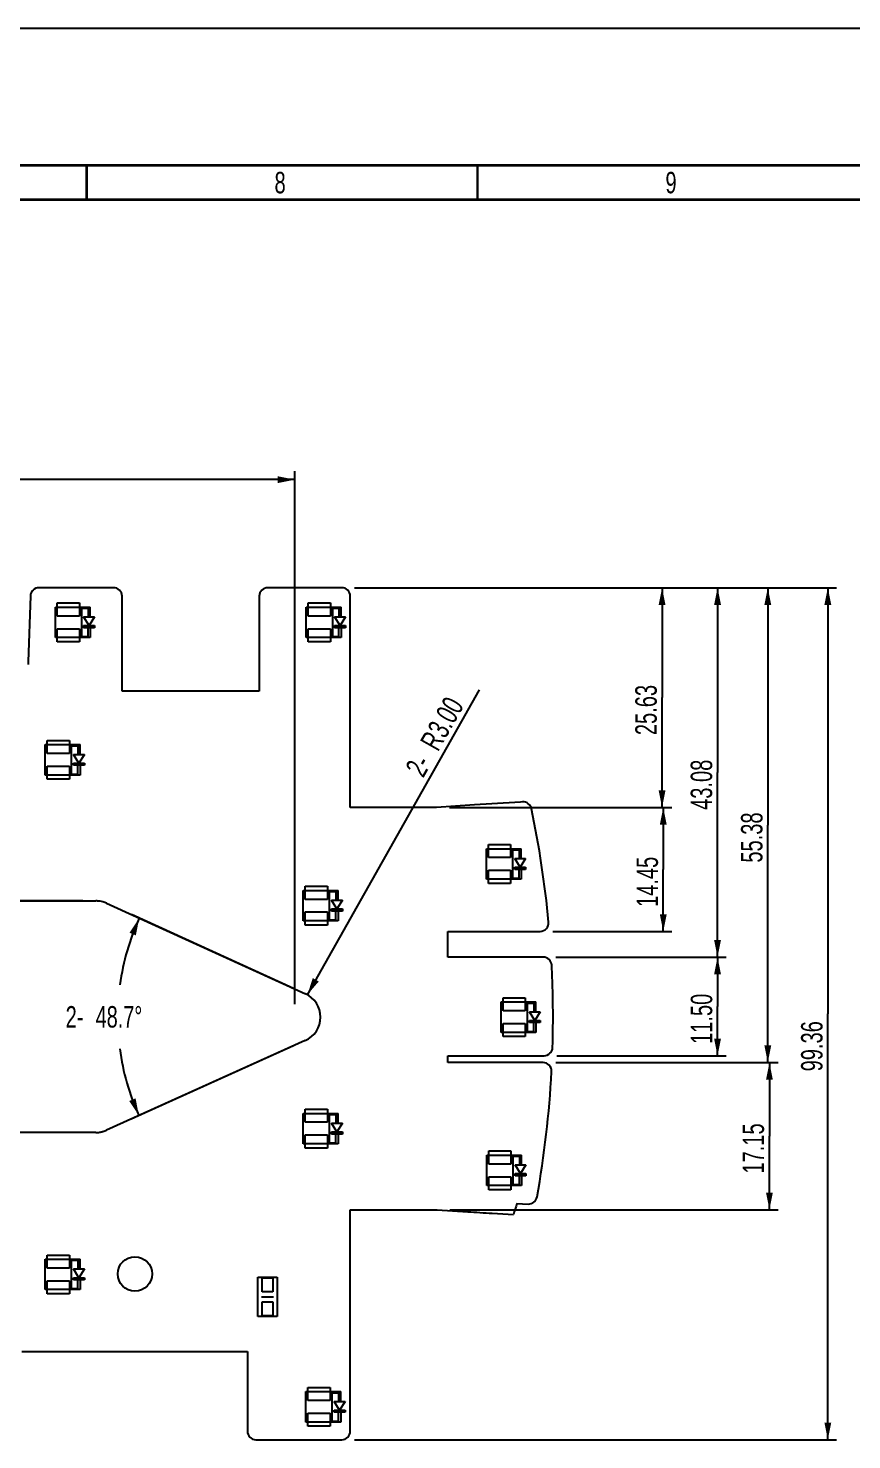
# Model space of a CAD drawing. Extents: x 0 to 594, y 0 to 420.
# Drawn here: x 327.9 to 423.9, y 255.4 to 420 of the extents above; entities that cross this region are included whole.
import ezdxf

# ---------------------------------------------------------------- set-up
doc = ezdxf.new("R2010")
doc.units = 0
doc.header["$LTSCALE"] = 32.67
doc.layers.get('0').update_dxf_attribs({"linetype": 'CONTINUOUS'})
doc.layers.add('02___PRT_ALL_AXES', color=7, linetype='CONTINUOUS')
doc.layers.add('03___PRT_ALL_CURVES', color=7, linetype='CONTINUOUS')
doc.styles.get("Standard").update_dxf_attribs({"font": 'txt', "width": 0.7})
doc.dimstyles.new('DIMSTYLE_1', dxfattribs={"dimtxt": 2.5, "dimasz": 2, "dimexe": 0.18, "dimexo": 0.0625, "dimgap": 0.09, "dimtad": 1, "dimzin": 0, "dimtxsty": 'STANDARD', "dimblk": '_ARROW_FILLED', "dimblk1": '_ARROW_FILLED', "dimblk2": '_ARROW_FILLED', "dimcen": 0.09, "dimazin": 3, "dimtp": 0.01, "dimtm": 0.01, "dimtfac": 1, "dimtofl": 0, "dimtmove": 0, "dimatfit": 3, "dimtolj": 1, "dimtzin": 0})
doc.dimstyles.new('DIMSTYLE_3', dxfattribs={"dimtxt": 2.5, "dimasz": 2, "dimexe": 0.18, "dimexo": 0.0625, "dimgap": 0.09, "dimtad": 1, "dimzin": 0, "dimtxsty": 'STANDARD', "dimblk": '_ARROW_FILLED', "dimblk1": '_ARROW_FILLED', "dimblk2": '_ARROW_FILLED', "dimcen": 0.09, "dimazin": 3, "dimtp": 0.01, "dimtm": 0.01, "dimtfac": 1, "dimtofl": 0, "dimtmove": 0, "dimatfit": 3, "dimtolj": 1, "dimtzin": 0})
doc.dimstyles.new('DIMSTYLE_4', dxfattribs={"dimtxt": 2.5, "dimasz": 2, "dimexe": 0.18, "dimexo": 0.0625, "dimgap": 0.09, "dimtad": 0, "dimtih": 1, "dimtoh": 1, "dimdec": 1, "dimzin": 0, "dimtxsty": 'STANDARD', "dimblk": '_ARROW_FILLED', "dimblk1": '_ARROW_FILLED', "dimblk2": '_ARROW_FILLED', "dimcen": 0.09, "dimazin": 3, "dimtp": 0.5, "dimtm": 0.5, "dimtfac": 1, "dimtdec": 1, "dimtofl": 0, "dimtmove": 0, "dimatfit": 3, "dimtolj": 1, "dimtzin": 0})

# ---------------------------------------------------------------- blocks, each defined once
blk = doc.blocks.new('_ARROW_FILLED')
at = {"color": 0, "linetype": 'BYBLOCK'}
blk.add_solid([(0, 0), (-1, 0.2), (-1, -0.2)], dxfattribs=at)
blk = doc.blocks.new('*D18')
at = {"color": 2, "linetype": 'CONTINUOUS'}
for p, q in [((365.94, 354.76), (422.12, 354.76)), ((421.12, 354.76), (421.12, 305.08)), ((421.12, 255.4), (421.12, 305.08)), ((365.94, 255.4), (422.12, 255.4))]:
    blk.add_line(p, q, dxfattribs=at)
at = {"color": 2, "linetype": 'CONTINUOUS', "xscale": 2, "yscale": 2, "zscale": 2}
for p, rotation in [((421.12, 354.76), 90), ((421.12, 255.4), 270)]:
    blk.add_blockref('_ARROW_FILLED', p, dxfattribs=dict(at, rotation=rotation))
at = {"color": 2, "linetype": 'CONTINUOUS', "width": 0.7}
blk.add_text('99.36', height=2.5, rotation=90, dxfattribs=at).set_placement((420.5, 298.36))
blk = doc.blocks.new('*D20')
at = {"color": 2, "linetype": 'CONTINUOUS'}
for p, q in [((365.94, 354.76), (402.79, 354.76)), ((401.79, 354.76), (401.79, 341.95)), ((401.79, 329.13), (401.79, 341.95)), ((377, 329.13), (402.79, 329.13))]:
    blk.add_line(p, q, dxfattribs=at)
at = {"color": 2, "linetype": 'CONTINUOUS', "xscale": 2, "yscale": 2, "zscale": 2}
for p, rotation in [((401.79, 354.76), 90), ((401.79, 329.13), 270)]:
    blk.add_blockref('_ARROW_FILLED', p, dxfattribs=dict(at, rotation=rotation))
at = {"color": 2, "linetype": 'CONTINUOUS', "width": 0.7}
blk.add_text('25.63', height=2.5, rotation=90, dxfattribs=at).set_placement((401.17, 337.57))
blk = doc.blocks.new('*D21')
at = {"color": 2, "linetype": 'CONTINUOUS'}
for p, q in [((377, 329.13), (402.93, 329.13)), ((401.93, 329.13), (401.93, 321.91)), ((401.93, 314.68), (401.93, 321.91)), ((389.06, 314.68), (402.93, 314.68))]:
    blk.add_line(p, q, dxfattribs=at)
at = {"color": 2, "linetype": 'CONTINUOUS', "xscale": 2, "yscale": 2, "zscale": 2}
for p, rotation in [((401.93, 329.13), 90), ((401.93, 314.68), 270)]:
    blk.add_blockref('_ARROW_FILLED', p, dxfattribs=dict(at, rotation=rotation))
at = {"color": 2, "linetype": 'CONTINUOUS', "width": 0.7}
blk.add_text('14.45', height=2.5, rotation=90, dxfattribs=at).set_placement((401.31, 317.53))
blk = doc.blocks.new('*D22')
at = {"color": 2, "linetype": 'CONTINUOUS'}
for p, q in [((365.94, 354.76), (409.26, 354.76)), ((408.26, 354.76), (408.26, 333.22)), ((408.26, 311.68), (408.26, 333.22)), ((389.42, 311.68), (409.26, 311.68))]:
    blk.add_line(p, q, dxfattribs=at)
at = {"color": 2, "linetype": 'CONTINUOUS', "xscale": 2, "yscale": 2, "zscale": 2}
for p, rotation in [((408.26, 354.76), 90), ((408.26, 311.68), 270)]:
    blk.add_blockref('_ARROW_FILLED', p, dxfattribs=dict(at, rotation=rotation))
at = {"color": 2, "linetype": 'CONTINUOUS', "width": 0.7}
blk.add_text('43.08', height=2.5, rotation=90, dxfattribs=at).set_placement((407.63, 328.85))
blk = doc.blocks.new('*D23')
at = {"color": 2, "linetype": 'CONTINUOUS'}
for p, q in [((389.42, 311.68), (409.26, 311.68)), ((408.26, 311.68), (408.26, 305.93)), ((408.26, 300.18), (408.26, 305.93)), ((389.52, 300.18), (409.26, 300.18))]:
    blk.add_line(p, q, dxfattribs=at)
at = {"color": 2, "linetype": 'CONTINUOUS', "xscale": 2, "yscale": 2, "zscale": 2}
for p, rotation in [((408.26, 311.68), 90), ((408.26, 300.18), 270)]:
    blk.add_blockref('_ARROW_FILLED', p, dxfattribs=dict(at, rotation=rotation))
at = {"color": 2, "linetype": 'CONTINUOUS', "width": 0.7}
blk.add_text('11.50', height=2.5, rotation=90, dxfattribs=at).set_placement((407.64, 301.56))
blk = doc.blocks.new('*D24')
at = {"color": 2, "linetype": 'CONTINUOUS'}
for p, q in [((365.94, 354.76), (415.12, 354.76)), ((414.12, 354.76), (414.12, 327.08)), ((414.12, 299.39), (414.12, 327.08)), ((389.41, 299.39), (415.12, 299.39))]:
    blk.add_line(p, q, dxfattribs=at)
at = {"color": 2, "linetype": 'CONTINUOUS', "xscale": 2, "yscale": 2, "zscale": 2}
for p, rotation in [((414.12, 354.76), 90), ((414.12, 299.39), 270)]:
    blk.add_blockref('_ARROW_FILLED', p, dxfattribs=dict(at, rotation=rotation))
at = {"color": 2, "linetype": 'CONTINUOUS', "width": 0.7}
blk.add_text('55.38', height=2.5, rotation=90, dxfattribs=at).set_placement((413.5, 322.7))
blk = doc.blocks.new('*D25')
at = {"color": 2, "linetype": 'CONTINUOUS'}
for p, q in [((389.41, 299.39), (415.31, 299.39)), ((414.31, 299.39), (414.31, 290.81)), ((414.31, 282.23), (414.31, 290.81)), ((377.06, 282.23), (415.31, 282.23))]:
    blk.add_line(p, q, dxfattribs=at)
at = {"color": 2, "linetype": 'CONTINUOUS', "xscale": 2, "yscale": 2, "zscale": 2}
for p, rotation in [((414.31, 299.39), 90), ((414.31, 282.23), 270)]:
    blk.add_blockref('_ARROW_FILLED', p, dxfattribs=dict(at, rotation=rotation))
at = {"color": 2, "linetype": 'CONTINUOUS', "width": 0.7}
blk.add_text('17.15', height=2.5, rotation=90, dxfattribs=at).set_placement((413.68, 286.44))
blk = doc.blocks.new('*D33')
at = {"color": 2, "linetype": 'CONTINUOUS'}
for p, q in [((334.25, 318.23), (307.55, 318.23)), ((308.55, 318.23), (308.55, 304.73)), ((308.55, 291.23), (308.55, 304.73)), ((334.25, 291.23), (307.55, 291.23))]:
    blk.add_line(p, q, dxfattribs=at)
at = {"color": 2, "linetype": 'CONTINUOUS', "xscale": 2, "yscale": 2, "zscale": 2}
for p, rotation in [((308.55, 318.23), 90), ((308.55, 291.23), 270)]:
    blk.add_blockref('_ARROW_FILLED', p, dxfattribs=dict(at, rotation=rotation))
at = {"color": 2, "linetype": 'CONTINUOUS', "width": 0.7}
blk.add_text('27.00', height=2.5, rotation=90, dxfattribs=at).set_placement((307.93, 300.36))
blk = doc.blocks.new('*D34')
at = {"color": 2, "linetype": 'CONTINUOUS'}
for p, q in [((358.83, 308.03), (339.91, 316.64)), ((358.82, 301.33), (339.87, 292.8))]:
    blk.add_line(p, q, dxfattribs=at)
for start, end in [(155.548, 172.1764), (187.6168, 204.2471)]:
    blk.add_arc((366.23, 304.67), 27.92, start, end, dxfattribs=at)
for points in [[(340.43, 314.22), (340.82, 316.23), (339.69, 314.53)], [(339.66, 294.91), (340.78, 293.21), (340.4, 295.21)]]:
    blk.add_solid(points, dxfattribs=at)
for s, width, p in [('2-', 0.7, (332.24, 303.47)), ('48.7%%d', 0.693333, (335.74, 303.47))]:
    blk.add_text(s, height=2.5, dxfattribs=dict(at, width=width)).set_placement(p)
blk = doc.blocks.new('*D35')
at = {"color": 2, "linetype": 'CONTINUOUS'}
for p, q in [((243.8, 306.18), (243.8, 368.36)), ((243.8, 367.36), (301.38, 367.36)), ((358.96, 367.36), (301.38, 367.36)), ((358.96, 306.18), (358.96, 368.36))]:
    blk.add_line(p, q, dxfattribs=at)
at = {"color": 2, "linetype": 'CONTINUOUS', "xscale": 2, "yscale": 2, "zscale": 2, "rotation": 180}
blk.add_blockref('_ARROW_FILLED', (243.8, 367.36), dxfattribs=at)
at = {"color": 2, "linetype": 'CONTINUOUS', "xscale": 2, "yscale": 2, "zscale": 2}
blk.add_blockref('_ARROW_FILLED', (358.96, 367.36), dxfattribs=at)
at = {"color": 2, "linetype": 'CONTINUOUS', "width": 0.7}
blk.add_text('115.16', height=2.5, dxfattribs=at).set_placement((296.13, 367.99))
blk = doc.blocks.new('*D36')
at = {"color": 2, "linetype": 'CONTINUOUS'}
blk.add_line((360.43, 307.3), (380.51, 342.86), dxfattribs=at)
at = {"color": 2, "linetype": 'CONTINUOUS', "xscale": 2, "yscale": 2, "zscale": 2, "rotation": 240.5594354116}
blk.add_blockref('_ARROW_FILLED', (360.43, 307.3), dxfattribs=at)
at = {"color": 2, "linetype": 'CONTINUOUS', "width": 0.7}
for s, p in [('3.00', (376.52, 337.07)), ('R', (375.66, 335.55)), ('2-', (373.94, 332.5))]:
    blk.add_text(s, height=2.5, rotation=60.5594, dxfattribs=at).set_placement(p)

msp = doc.modelspace()

# ---------------------------------------------------------------- linework, layer by layer
at = {"color": 7, "linetype": 'CONTINUOUS'}
for p, q in [((0, 420), (594, 420)), ((337.822, 354.763), (329.136, 354.763)), ((364.436, 354.763), (355.822, 354.763)), ((328.137, 353.796), (327.884, 346.12)), ((338.822, 342.683), (338.822, 353.763)), ((354.822, 353.763), (354.822, 342.683)), ((365.436, 329.133), (365.436, 353.763)), ((354.822, 342.683), (338.822, 342.683)), ((379.931, 329.429), (375.497, 329.133)), ((385.523, 329.78), (385.28, 329.765)), ((375.497, 329.133), (365.436, 329.133)), ((266.998, 318.233), (335.755, 318.233)), ((337.002, 317.963), (360.2, 307.414)), ((376.822, 314.683), (387.56, 314.683)), ((376.822, 311.683), (376.822, 314.683)), ((387.922, 311.683), (376.822, 311.683)), ((360.19, 301.948), (336.992, 291.499)), ((376.822, 300.183), (388.024, 300.183)), ((376.822, 299.388), (376.822, 300.183)), ((387.907, 299.388), (376.822, 299.388)), ((335.755, 291.233), (266.998, 291.233)), ((365.436, 282.233), (375.563, 282.233)), ((365.436, 256.401), (365.436, 282.233)), ((375.563, 282.233), (379.138, 281.993)), ((381.981, 281.809), (384.463, 281.652)), ((384.859, 282.947), (386.186, 282.893)), ((327.119, 265.683), (353.436, 265.683)), ((353.436, 265.683), (353.436, 256.401)), ((354.436, 255.401), (364.436, 255.401))]:
    msp.add_line(p, q, dxfattribs=at)
at = {"color": 7, "linetype": 'CONTINUOUS', "const_width": 0.3}
for points in [[(565.1, 404), (13.1, 404)], [(561.1, 400), (17.1, 400)]]:
    msp.add_lwpolyline(points, dxfattribs=at)
at = {"color": 5, "linetype": 'CONTINUOUS', "const_width": 0.3}
for points in [[(334.683, 400), (334.683, 404)], [(380.267, 400), (380.267, 404)]]:
    msp.add_lwpolyline(points, dxfattribs=at)
at = {"color": 7, "linetype": 'CONTINUOUS'}
for centre, radius, start, end in [((329.136, 353.763), 1, 89.99623, 178.12442), ((337.822, 353.763), 1, 359.9982, 90.0018), ((355.822, 353.763), 1, 90.00289, 179.99711), ((364.436, 353.763), 1, 359.99869, 90.00131), ((340.457, 345.8), 12.576, 178.54276, 179.95817), ((463.618, -960.241), 1292.383, 93.47512, 93.712754), ((385.583, 328.782), 1, 11.81299, 93.46782), ((270.428, 304.704), 118.646, 5.355, 11.80984), ((335.756, 315.173), 3.06, 85.95596, 90.01552), ((335.761, 315.233), 3, 81.88827, 85.97257), ((335.766, 315.259), 2.974, 80.32643, 81.91184), ((335.763, 315.268), 2.965, 73.68945, 80.31859), ((335.743, 315.204), 3.032, 65.47446, 73.6114), ((387.56, 315.683), 1, 270.001, 5.35894), ((387.922, 310.683), 1, 2.92966, 89.99875), ((270.282, 304.68), 118.794, 1.96057, 2.92136), ((270.374, 304.627), 118.704, 1.79438, 1.98765), ((270.546, 304.692), 118.53, 1.25242, 1.76533), ((358.958, 304.683), 3, 294.2476, 65.54473), ((270.724, 304.677), 118.352, 0.61709, 1.26201), ((270.792, 304.685), 118.283, 358.28884, 0.61314), ((388.023, 301.183), 1, 270.00452, 358.29631), ((270.3, 304.679), 118.775, 349.83447, 356.93788), ((387.907, 298.388), 1, 356.93986, 90.00771), ((335.763, 294.206), 2.973, 283.94793, 286.18904), ((335.744, 294.262), 3.032, 286.23292, 294.30439), ((335.754, 294.293), 3.06, 270.02198, 274.04465), ((335.759, 294.233), 3, 274.01752, 278.07227), ((335.768, 294.209), 2.975, 277.97258, 279.54682), ((335.761, 294.199), 2.966, 279.69089, 284.00839), ((386.226, 283.893), 1, 267.69136, 349.83235), ((458.93, 1496.976), 1217.6, 266.24257, 266.376643), ((641.891, 203.657), 268.984, 162.85588, 163.14419), ((354.436, 256.401), 1, 180.00446, 269.99554), ((364.436, 256.401), 1, 270.00123, 359.99877)]:
    msp.add_arc(centre, radius, start, end, dxfattribs=at)
at = {"layer": '02___PRT_ALL_AXES', "color": 7, "linetype": 'CONTINUOUS'}
msp.add_circle((340.317, 274.743), 2, dxfattribs=at)
at = {"layer": '03___PRT_ALL_CURVES', "color": 4, "linetype": 'CONTINUOUS'}
for p, q in [((331.042, 348.938), (331.042, 352.494)), ((331.042, 352.494), (335.106, 352.494)), ((331.271, 351.454), (331.271, 352.978)), ((331.271, 352.978), (333.862, 352.978)), ((333.862, 352.978), (333.862, 351.454)), ((334.09, 352.494), (334.09, 348.938)), ((334.09, 352.367), (334.852, 352.367)), ((334.852, 352.367), (334.852, 351.351)), ((335.106, 351.351), (335.106, 352.494)), ((360.301, 352.494), (364.365, 352.494)), ((360.301, 348.938), (360.301, 352.494)), ((360.53, 352.978), (363.121, 352.978)), ((360.53, 351.454), (360.53, 352.978)), ((363.121, 352.978), (363.121, 351.454)), ((363.349, 352.494), (363.349, 348.938)), ((363.349, 352.367), (364.111, 352.367)), ((364.111, 352.367), (364.111, 351.351)), ((364.365, 351.351), (364.365, 352.494)), ((333.862, 351.454), (331.271, 351.454)), ((334.344, 351.351), (335.614, 351.351)), ((334.979, 350.335), (334.344, 351.351)), ((335.614, 351.351), (334.979, 350.335)), ((363.121, 351.454), (360.53, 351.454)), ((363.603, 351.351), (364.873, 351.351)), ((364.238, 350.335), (363.603, 351.351)), ((364.873, 351.351), (364.238, 350.335)), ((331.271, 348.454), (331.271, 349.978)), ((331.271, 349.978), (333.862, 349.978)), ((333.862, 349.978), (333.862, 348.454)), ((334.09, 349.065), (334.852, 349.065)), ((334.344, 350.081), (334.344, 350.335)), ((334.344, 350.335), (335.614, 350.335)), ((335.614, 350.081), (334.344, 350.081)), ((334.852, 349.065), (334.852, 350.081)), ((335.106, 350.081), (335.106, 348.938)), ((335.614, 350.335), (335.614, 350.081)), ((360.53, 349.978), (363.121, 349.978)), ((360.53, 348.454), (360.53, 349.978)), ((363.121, 349.978), (363.121, 348.454)), ((363.349, 349.065), (364.111, 349.065)), ((363.603, 350.335), (364.873, 350.335)), ((363.603, 350.081), (363.603, 350.335)), ((364.873, 350.081), (363.603, 350.081)), ((364.111, 349.065), (364.111, 350.081)), ((364.365, 350.081), (364.365, 348.938)), ((364.873, 350.335), (364.873, 350.081)), ((335.106, 348.938), (331.042, 348.938)), ((333.862, 348.454), (331.271, 348.454)), ((364.365, 348.938), (360.301, 348.938)), ((363.121, 348.454), (360.53, 348.454)), ((329.856, 336.461), (333.92, 336.461)), ((329.856, 332.905), (329.856, 336.461)), ((330.084, 336.945), (332.675, 336.945)), ((330.084, 335.421), (330.084, 336.945)), ((332.675, 336.945), (332.675, 335.421)), ((332.904, 336.461), (332.904, 332.905)), ((332.904, 336.334), (333.666, 336.334)), ((333.666, 336.334), (333.666, 335.318)), ((333.92, 335.318), (333.92, 336.461)), ((332.675, 335.421), (330.084, 335.421)), ((333.158, 335.318), (334.428, 335.318)), ((333.793, 334.302), (333.158, 335.318)), ((333.158, 334.302), (334.428, 334.302)), ((333.158, 334.048), (333.158, 334.302)), ((334.428, 335.318), (333.793, 334.302)), ((334.428, 334.302), (334.428, 334.048)), ((333.92, 332.905), (329.856, 332.905)), ((330.084, 333.945), (332.675, 333.945)), ((330.084, 332.421), (330.084, 333.945)), ((332.675, 333.945), (332.675, 332.421)), ((332.904, 333.032), (333.666, 333.032)), ((334.428, 334.048), (333.158, 334.048)), ((333.666, 333.032), (333.666, 334.048)), ((333.92, 334.048), (333.92, 332.905)), ((332.675, 332.421), (330.084, 332.421)), ((381.307, 324.325), (385.371, 324.325)), ((381.307, 320.769), (381.307, 324.325)), ((381.536, 324.809), (384.127, 324.809)), ((381.536, 323.285), (381.536, 324.809)), ((384.127, 324.809), (384.127, 323.285)), ((384.355, 324.325), (384.355, 320.769)), ((385.371, 323.182), (385.371, 324.325)), ((384.127, 323.285), (381.536, 323.285)), ((384.355, 324.198), (385.117, 324.198)), ((384.609, 323.182), (385.879, 323.182)), ((385.244, 322.166), (384.609, 323.182)), ((385.117, 324.198), (385.117, 323.182)), ((385.879, 323.182), (385.244, 322.166)), ((381.536, 321.809), (384.127, 321.809)), ((381.536, 320.285), (381.536, 321.809)), ((384.127, 321.809), (384.127, 320.285)), ((384.609, 322.166), (385.879, 322.166)), ((384.609, 321.912), (384.609, 322.166)), ((385.879, 321.912), (384.609, 321.912)), ((385.117, 320.896), (385.117, 321.912)), ((385.371, 321.912), (385.371, 320.769)), ((385.879, 322.166), (385.879, 321.912)), ((359.94, 319.461), (364.004, 319.461)), ((359.94, 315.905), (359.94, 319.461)), ((360.169, 319.945), (362.76, 319.945)), ((360.169, 318.421), (360.169, 319.945)), ((362.76, 319.945), (362.76, 318.421)), ((362.988, 319.461), (362.988, 315.905)), ((362.988, 319.334), (363.75, 319.334)), ((363.75, 319.334), (363.75, 318.318)), ((364.004, 318.318), (364.004, 319.461)), ((385.371, 320.769), (381.307, 320.769)), ((384.127, 320.285), (381.536, 320.285)), ((384.355, 320.896), (385.117, 320.896)), ((362.76, 318.421), (360.169, 318.421)), ((363.242, 318.318), (364.512, 318.318)), ((363.877, 317.302), (363.242, 318.318)), ((364.512, 318.318), (363.877, 317.302)), ((360.169, 316.945), (362.76, 316.945)), ((360.169, 315.421), (360.169, 316.945)), ((362.76, 316.945), (362.76, 315.421)), ((362.988, 316.032), (363.75, 316.032)), ((363.242, 317.302), (364.512, 317.302)), ((363.242, 317.048), (363.242, 317.302)), ((364.512, 317.048), (363.242, 317.048)), ((363.75, 316.032), (363.75, 317.048)), ((364.004, 317.048), (364.004, 315.905)), ((364.512, 317.302), (364.512, 317.048)), ((364.004, 315.905), (359.94, 315.905)), ((362.76, 315.421), (360.169, 315.421)), ((383.022, 306.454), (387.086, 306.454)), ((383.022, 302.898), (383.022, 306.454)), ((383.25, 306.938), (385.841, 306.938)), ((383.25, 305.414), (383.25, 306.938)), ((385.841, 306.938), (385.841, 305.414)), ((386.07, 306.454), (386.07, 302.898)), ((386.07, 306.327), (386.832, 306.327)), ((386.832, 306.327), (386.832, 305.311)), ((387.086, 305.311), (387.086, 306.454)), ((385.841, 305.414), (383.25, 305.414)), ((386.324, 305.311), (387.594, 305.311)), ((386.959, 304.295), (386.324, 305.311)), ((387.594, 305.311), (386.959, 304.295)), ((387.086, 302.898), (383.022, 302.898)), ((383.25, 303.937), (385.841, 303.937)), ((383.25, 302.413), (383.25, 303.937)), ((385.841, 303.937), (385.841, 302.413)), ((386.07, 303.025), (386.832, 303.025)), ((386.324, 304.295), (387.594, 304.295)), ((386.324, 304.041), (386.324, 304.295)), ((387.594, 304.041), (386.324, 304.041)), ((386.832, 303.025), (386.832, 304.041)), ((387.086, 304.041), (387.086, 302.898)), ((387.594, 304.295), (387.594, 304.041)), ((385.841, 302.413), (383.25, 302.413)), ((359.94, 293.461), (364.004, 293.461)), ((359.94, 289.905), (359.94, 293.461)), ((360.169, 293.945), (362.76, 293.945)), ((360.169, 292.421), (360.169, 293.945)), ((362.76, 293.945), (362.76, 292.421)), ((362.988, 293.461), (362.988, 289.905)), ((362.988, 293.334), (363.75, 293.334)), ((363.75, 293.334), (363.75, 292.318)), ((364.004, 292.318), (364.004, 293.461)), ((362.76, 292.421), (360.169, 292.421)), ((363.242, 292.318), (364.512, 292.318)), ((363.877, 291.302), (363.242, 292.318)), ((364.512, 292.318), (363.877, 291.302)), ((364.004, 289.905), (359.94, 289.905)), ((360.169, 290.945), (362.76, 290.945)), ((360.169, 289.421), (360.169, 290.945)), ((362.76, 290.945), (362.76, 289.421)), ((362.988, 290.032), (363.75, 290.032)), ((363.242, 291.302), (364.512, 291.302)), ((363.242, 291.048), (363.242, 291.302)), ((364.512, 291.048), (363.242, 291.048)), ((363.75, 290.032), (363.75, 291.048)), ((364.004, 291.048), (364.004, 289.905)), ((364.512, 291.302), (364.512, 291.048)), ((362.76, 289.421), (360.169, 289.421)), ((381.343, 288.593), (385.407, 288.593)), ((381.343, 285.037), (381.343, 288.593)), ((381.572, 289.077), (384.162, 289.077)), ((381.572, 287.553), (381.572, 289.077)), ((384.162, 289.077), (384.162, 287.553)), ((384.391, 288.593), (384.391, 285.037)), ((384.391, 288.466), (385.153, 288.466)), ((385.153, 288.466), (385.153, 287.45)), ((385.407, 287.45), (385.407, 288.593)), ((384.162, 287.553), (381.572, 287.553)), ((384.645, 287.45), (385.915, 287.45)), ((385.28, 286.434), (384.645, 287.45)), ((384.645, 286.434), (385.915, 286.434)), ((384.645, 286.18), (384.645, 286.434)), ((385.915, 287.45), (385.28, 286.434)), ((385.915, 286.434), (385.915, 286.18)), ((385.407, 285.037), (381.343, 285.037)), ((381.572, 286.077), (384.162, 286.077)), ((381.572, 284.553), (381.572, 286.077)), ((384.162, 286.077), (384.162, 284.553)), ((384.391, 285.164), (385.153, 285.164)), ((385.915, 286.18), (384.645, 286.18)), ((385.153, 285.164), (385.153, 286.18)), ((385.407, 286.18), (385.407, 285.037)), ((384.162, 284.553), (381.572, 284.553)), ((330.084, 276.945), (332.675, 276.945)), ((330.084, 275.421), (330.084, 276.945)), ((332.675, 276.945), (332.675, 275.421)), ((329.856, 276.461), (333.92, 276.461)), ((329.856, 272.905), (329.856, 276.461)), ((332.675, 275.421), (330.084, 275.421)), ((332.904, 276.461), (332.904, 272.905)), ((332.904, 276.334), (333.666, 276.334)), ((333.158, 275.318), (334.428, 275.318)), ((333.793, 274.302), (333.158, 275.318)), ((333.666, 276.334), (333.666, 275.318)), ((334.428, 275.318), (333.793, 274.302)), ((333.92, 275.318), (333.92, 276.461)), ((330.084, 273.945), (332.675, 273.945)), ((330.084, 272.421), (330.084, 273.945)), ((332.675, 273.945), (332.675, 272.421)), ((333.158, 274.302), (334.428, 274.302)), ((333.158, 274.048), (333.158, 274.302)), ((334.428, 274.048), (333.158, 274.048)), ((333.666, 273.032), (333.666, 274.048)), ((333.92, 274.048), (333.92, 272.905)), ((334.428, 274.302), (334.428, 274.048)), ((354.64, 274.359), (356.926, 274.359)), ((354.64, 269.787), (354.64, 274.359)), ((355.148, 274.296), (356.418, 274.296)), ((355.148, 272.645), (355.148, 274.296)), ((356.418, 274.296), (356.418, 272.645)), ((356.926, 274.359), (356.926, 269.787)), ((333.92, 272.905), (329.856, 272.905)), ((332.675, 272.421), (330.084, 272.421)), ((332.904, 273.032), (333.666, 273.032)), ((355.085, 272.073), (356.482, 272.073)), ((356.418, 272.645), (355.148, 272.645)), ((355.148, 271.502), (356.418, 271.502)), ((355.148, 269.851), (355.148, 271.502)), ((356.418, 271.502), (356.418, 269.851)), ((356.926, 269.787), (354.64, 269.787)), ((356.418, 269.851), (355.148, 269.851)), ((360.253, 261.015), (364.317, 261.015)), ((360.253, 257.459), (360.253, 261.015)), ((360.482, 261.499), (363.073, 261.499)), ((360.482, 259.975), (360.482, 261.499)), ((363.073, 261.499), (363.073, 259.975)), ((363.301, 261.015), (363.301, 257.459)), ((363.301, 260.888), (364.063, 260.888)), ((364.063, 260.888), (364.063, 259.872)), ((364.317, 259.872), (364.317, 261.015)), ((363.073, 259.975), (360.482, 259.975)), ((360.482, 258.499), (363.073, 258.499)), ((360.482, 256.975), (360.482, 258.499)), ((363.073, 258.499), (363.073, 256.975)), ((363.555, 259.872), (364.825, 259.872)), ((364.19, 258.856), (363.555, 259.872)), ((363.555, 258.856), (364.825, 258.856)), ((363.555, 258.602), (363.555, 258.856)), ((364.825, 258.602), (363.555, 258.602)), ((364.063, 257.586), (364.063, 258.602)), ((364.825, 259.872), (364.19, 258.856)), ((364.317, 258.602), (364.317, 257.459)), ((364.825, 258.856), (364.825, 258.602)), ((364.317, 257.459), (360.253, 257.459)), ((363.073, 256.975), (360.482, 256.975)), ((363.301, 257.586), (364.063, 257.586))]:
    msp.add_line(p, q, dxfattribs=at)

# ---------------------------------------------------------------- texts
at = {"color": 2, "linetype": 'CONTINUOUS', "width": 0.7}
for s, p in [('8', (356.6, 400.75)), ('9', (402.183, 400.75))]:
    msp.add_text(s, height=2.5, dxfattribs=at).set_placement(p)

# ---------------------------------------------------------------- dimensions: what is measured, and where the dimension line sits
at = {"color": 2, "linetype": 'CONTINUOUS'}
dim = msp.add_linear_dim(base=(358.958, 367.364), p1=(243.795, 306.183), p2=(358.958, 306.183), dimstyle='DIMSTYLE_1', dxfattribs=at)
dim.commit()
dim.dimension.update_dxf_attribs({"geometry": '*D35', "text_midpoint": (301.377, 369.239), "dimtype": 160})
for base, p1, p2, picture, middle in [((421.123, 255.401), (365.936, 354.763), (365.936, 255.401), '*D18', (419.248, 302.735)), ((401.793, 329.133), (365.936, 354.763), (376.997, 329.133), '*D20', (399.918, 341.948)), ((408.256, 311.683), (365.936, 354.763), (389.422, 311.683), '*D22', (406.381, 333.223)), ((414.1248, 299.3876), (365.9358, 354.7634), (389.4067, 299.3876), '*D24', (412.2498, 327.0755)), ((401.934, 314.683), (376.997, 329.133), (389.06, 314.683), '*D21', (400.059, 321.908)), ((308.551, 291.233), (334.255, 318.233), (334.255, 291.233), '*D33', (306.676, 304.733)), ((408.262, 300.183), (389.422, 311.683), (389.524, 300.183), '*D23', (406.387, 305.933)), ((414.3087, 282.2332), (389.4067, 299.3876), (377.0628, 282.2332), '*D25', (412.4337, 290.8104))]:
    dim = msp.add_linear_dim(base=base, p1=p1, p2=p2, angle=270, dimstyle='DIMSTYLE_1', dxfattribs=at)
    dim.commit()
    dim.dimension.update_dxf_attribs({"geometry": picture, "text_midpoint": middle, "dimtype": 160})
dim = msp.add_radius_dim(center=(358.958, 304.683), mpoint=(360.432, 307.296), text='2-<>', dimstyle='DIMSTYLE_3', dxfattribs=at)
dim.commit()
dim.dimension.update_dxf_attribs({"geometry": '*D36', "text_midpoint": (375.862, 338.448), "dimtype": 164})
dim = msp.add_angular_dim_2l(base=(338.319, 304.72), line1=((358.834, 308.035), (339.912, 316.639)), line2=((339.87, 292.795), (358.822, 301.332)), text='2-<>', dimstyle='DIMSTYLE_4', dxfattribs=at)
dim.commit()
dim.dimension.update_dxf_attribs({"geometry": '*D34', "text_midpoint": (338.319, 304.72), "dimtype": 162})

doc.saveas('drawing.dxf')
